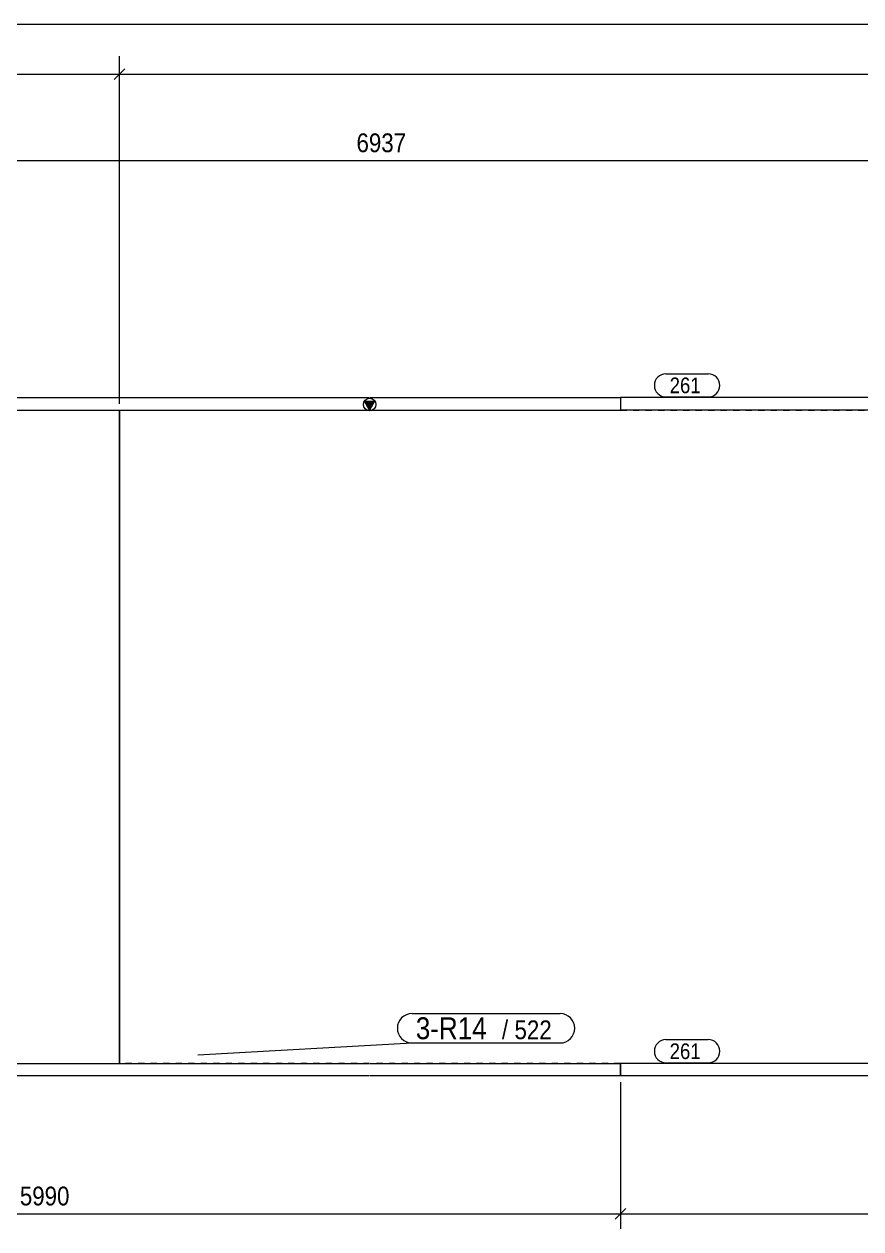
# Model space of a CAD drawing. Header units: millimetres. Extents: x 2 to 825, y 1 to 579.
# Drawn here: x 138.7 to 272.5, y 184.9 to 377.3 of the extents above; entities that cross this region are included whole.
import ezdxf

# ---------------------------------------------------------------- set-up
doc = ezdxf.new("R2010")
doc.units = ezdxf.units.MM
doc.linetypes.add('XKITLINE00', pattern=[0])
doc.linetypes.add('XKITLINE01', pattern=[4, 1, -1, 1, -1])
for name, color, linetype, lineweight in [('Dimensions', 7, 'Continuous', 0), ('Part', 2, 'Continuous', 0), ('PartMark', 7, 'Continuous', 0)]:
    doc.layers.add(name, color=color, linetype=linetype, lineweight=lineweight)
doc.styles.add('ARIAL', font='ARIAL.TTF')

# ---------------------------------------------------------------- blocks, each defined once
blk = doc.blocks.new('*A8')
at = {"layer": 'Part'}
blk.add_hatch(color=2, dxfattribs=at).paths.add_polyline_path([(193.17, 317.04), (194.77, 317.04), (193.97, 315.64)], flags=17)
at = {"layer": 'Part', "color": 2, "linetype": 'XKITLINE00', "lineweight": 0}
for p, q in [((153.97, 211.31), (153.97, 315.64)), ((193.97, 315.64), (193.17, 317.04)), ((193.17, 317.04), (194.77, 317.04)), ((194.77, 317.04), (193.97, 315.64))]:
    blk.add_line(p, q, dxfattribs=at)
at = {"layer": 'Part', "color": 7, "linetype": 'XKITLINE01', "lineweight": 0}
for p, q in [((153.97, 315.64), (193.97, 315.64)), ((194.07, 315.64), (274.07, 315.64)), ((193.97, 211.31), (153.97, 211.31)), ((274.07, 211.31), (194.07, 211.31))]:
    blk.add_line(p, q, dxfattribs=at)
at = {"layer": 'Part', "color": 2, "linetype": 'XKITLINE00', "lineweight": 0}
blk.add_circle((193.97, 316.54), 1, dxfattribs=at)
blk = doc.blocks.new('*A9')
at = {"layer": 'Part', "color": 2, "linetype": 'XKITLINE00', "lineweight": 0}
for p, q in [((50.98, 317.64), (50.98, 315.64)), ((50.98, 317.64), (113.87, 317.64)), ((113.97, 317.64), (193.97, 317.64)), ((194.07, 317.64), (234.07, 317.64)), ((234.07, 317.64), (234.07, 315.64)), ((50.98, 315.64), (113.87, 315.64)), ((113.97, 315.64), (193.97, 315.64)), ((194.07, 315.64), (234.07, 315.64))]:
    blk.add_line(p, q, dxfattribs=at)
blk = doc.blocks.new('*A14')
at = {"layer": 'Part', "color": 2, "linetype": 'XKITLINE00', "lineweight": 0}
for p, q in [((234.07, 209.31), (234.07, 211.31)), ((274.07, 211.31), (234.07, 211.31)), ((274.07, 209.31), (234.07, 209.31))]:
    blk.add_line(p, q, dxfattribs=at)
blk = doc.blocks.new('*A16')
at = {"layer": 'Part', "color": 2, "linetype": 'XKITLINE00', "lineweight": 0}
for p, q in [((234.07, 317.64), (234.07, 315.64)), ((274.07, 317.64), (234.07, 317.64)), ((274.07, 315.64), (234.07, 315.64))]:
    blk.add_line(p, q, dxfattribs=at)
blk = doc.blocks.new('*A17')
at = {"layer": 'Part', "color": 2, "linetype": 'XKITLINE00', "lineweight": 0}
for p, q in [((50.98, 315.64), (50.98, 211.31)), ((153.97, 315.64), (153.97, 211.31))]:
    blk.add_line(p, q, dxfattribs=at)
at = {"layer": 'Part', "color": 7, "linetype": 'XKITLINE01', "lineweight": 0}
for p, q in [((50.98, 315.64), (113.87, 315.64)), ((113.97, 315.64), (153.97, 315.64)), ((50.98, 211.31), (113.87, 211.31)), ((113.97, 211.31), (153.97, 211.31))]:
    blk.add_line(p, q, dxfattribs=at)
blk = doc.blocks.new('*A18')
at = {"layer": 'Part', "color": 2, "linetype": 'XKITLINE00', "lineweight": 0}
for p, q in [((50.98, 209.31), (50.98, 211.31)), ((50.98, 211.31), (113.87, 211.31)), ((113.97, 211.31), (193.97, 211.31)), ((194.07, 211.31), (234.07, 211.31)), ((234.07, 211.31), (234.07, 209.31)), ((113.87, 209.31), (50.98, 209.31)), ((193.97, 209.31), (113.97, 209.31)), ((234.07, 209.31), (194.07, 209.31))]:
    blk.add_line(p, q, dxfattribs=at)
blk = doc.blocks.new('*A58')
at = {"layer": 'Dimensions', "color": 7, "linetype": 'XKITLINE00', "lineweight": 0}
for p, q in [((50.98, 208.31), (50.98, 184.89)), ((234.07, 208.31), (234.07, 184.89)), ((51.83, 188.14), (50.13, 186.44)), ((50.98, 187.29), (234.07, 187.29)), ((234.92, 188.14), (233.22, 186.44))]:
    blk.add_line(p, q, dxfattribs=at)
at = {"layer": 'Dimensions', "color": 3}
for p in [(50.98, 187.29), (234.07, 187.29)]:
    blk.add_point(p, dxfattribs=at)
at = {"layer": 'Dimensions', "color": 3, "style": 'ARIAL', "width": 0.85}
blk.add_text('5990', height=3, dxfattribs=at).set_placement((138.07, 188.64))
blk = doc.blocks.new('*A59')
at = {"layer": 'Dimensions', "color": 7, "linetype": 'XKITLINE00', "lineweight": 0}
for p, q in [((50.98, 316.64), (50.98, 372.13)), ((153.97, 316.64), (153.97, 372.13)), ((51.83, 370.13), (50.13, 368.43)), ((154.82, 370.13), (153.12, 368.43)), ((50.98, 369.28), (153.97, 369.28))]:
    blk.add_line(p, q, dxfattribs=at)
at = {"layer": 'Dimensions', "color": 3}
for p in [(50.98, 369.28), (153.97, 369.28)]:
    blk.add_point(p, dxfattribs=at)
at = {"layer": 'Dimensions', "color": 3, "style": 'ARIAL', "width": 0.85}
blk.add_text('2225', height=3, dxfattribs=at).set_placement((98.02, 370.63))
blk = doc.blocks.new('*A60')
at = {"layer": 'Dimensions', "color": 7, "linetype": 'XKITLINE00', "lineweight": 0}
blk.add_line((50.98, 377.28), (607.35, 377.28), dxfattribs=at)
blk = doc.blocks.new('*A63')
at = {"layer": 'Dimensions', "color": 7, "linetype": 'XKITLINE00', "lineweight": 0}
for p, q in [((70.98, 304.47), (70.98, 358.32)), ((321.67, 325.05), (321.67, 358.32)), ((71.83, 356.32), (70.13, 354.62)), ((322.52, 356.32), (320.82, 354.62)), ((70.98, 355.47), (321.67, 355.47))]:
    blk.add_line(p, q, dxfattribs=at)
at = {"layer": 'Dimensions', "color": 3}
for p in [(70.98, 355.47), (321.67, 355.47)]:
    blk.add_point(p, dxfattribs=at)
at = {"layer": 'Dimensions', "color": 3, "style": 'ARIAL', "width": 0.85}
blk.add_text('6937', height=3, dxfattribs=at).set_placement((191.87, 356.82))
blk = doc.blocks.new('*A77')
at = {"layer": 'PartMark', "color": 7, "linetype": 'XKITLINE00', "lineweight": 0}
for p, q in [((241.32, 321.44), (248.08, 321.44)), ((241.32, 317.74), (248.08, 317.74))]:
    blk.add_line(p, q, dxfattribs=at)
for centre, start, end in [((241.32, 319.59), 90, 270), ((248.08, 319.59), 270, 90)]:
    blk.add_arc(centre, 1.85, start, end, dxfattribs=at)
at = {"layer": 'PartMark', "color": 3, "style": 'ARIAL', "width": 0.85}
blk.add_text('261', height=2.5, dxfattribs=at).set_placement((241.92, 318.34))
blk = doc.blocks.new('*A83')
at = {"layer": 'PartMark', "color": 7, "linetype": 'XKITLINE00', "lineweight": 0}
for p, q in [((200.75, 219.28), (224.4, 219.28)), ((166.51, 212.69), (200.75, 214.58)), ((200.75, 214.58), (224.4, 214.58))]:
    blk.add_line(p, q, dxfattribs=at)
for centre, start, end in [((200.75, 216.93), 90, 270), ((224.4, 216.93), 270, 90)]:
    blk.add_arc(centre, 2.35, start, end, dxfattribs=at)
at = {"layer": 'PartMark', "color": 1, "style": 'ARIAL', "width": 0.85}
blk.add_text('3-R14', height=3.5, dxfattribs=at).set_placement((201.35, 215.18))
at = {"layer": 'PartMark', "color": 3, "style": 'ARIAL', "width": 0.85}
for s, p in [('/', (215.11, 215.18)), ('522', (217.12, 215.18))]:
    blk.add_text(s, height=3, dxfattribs=at).set_placement(p)
blk = doc.blocks.new('*A87')
at = {"layer": 'PartMark', "color": 7, "linetype": 'XKITLINE00', "lineweight": 0}
for p, q in [((241.32, 215.11), (248.08, 215.11)), ((241.32, 211.41), (248.08, 211.41))]:
    blk.add_line(p, q, dxfattribs=at)
for centre, start, end in [((241.32, 213.26), 90, 270), ((248.08, 213.26), 270, 90)]:
    blk.add_arc(centre, 1.85, start, end, dxfattribs=at)
at = {"layer": 'PartMark', "color": 3, "style": 'ARIAL', "width": 0.85}
blk.add_text('261', height=2.5, dxfattribs=at).set_placement((241.92, 212.01))
blk = doc.blocks.new('*A91')
at = {"layer": 'Dimensions', "color": 7, "linetype": 'XKITLINE00', "lineweight": 0}
for p, q in [((234.07, 208.31), (234.07, 184.89)), ((234.92, 188.14), (233.22, 186.44)), ((234.07, 187.29), (504.37, 187.29))]:
    blk.add_line(p, q, dxfattribs=at)
at = {"layer": 'Dimensions', "color": 3}
blk.add_point((234.07, 187.29), dxfattribs=at)
blk = doc.blocks.new('*A93')
at = {"layer": 'Dimensions', "color": 7, "linetype": 'XKITLINE00', "lineweight": 0}
for p, q in [((153.97, 316.64), (153.97, 372.13)), ((154.82, 370.13), (153.12, 368.43)), ((153.97, 369.28), (424.27, 369.28))]:
    blk.add_line(p, q, dxfattribs=at)
at = {"layer": 'Dimensions', "color": 3}
blk.add_point((153.97, 369.28), dxfattribs=at)

msp = doc.modelspace()

# ---------------------------------------------------------------- block references
at = {"lineweight": 0}
for name in ['*A60', '*A59', '*A93', '*A63', '*A77', '*A9', '*A16', '*A17', '*A83', '*A87', '*A18', '*A14', '*A58', '*A91']:
    msp.add_blockref(name, (0, 0), dxfattribs=at)
at = {"layer": 'Part', "lineweight": 0}
msp.add_blockref('*A8', (0, 0), dxfattribs=at)

doc.saveas('drawing.dxf')
